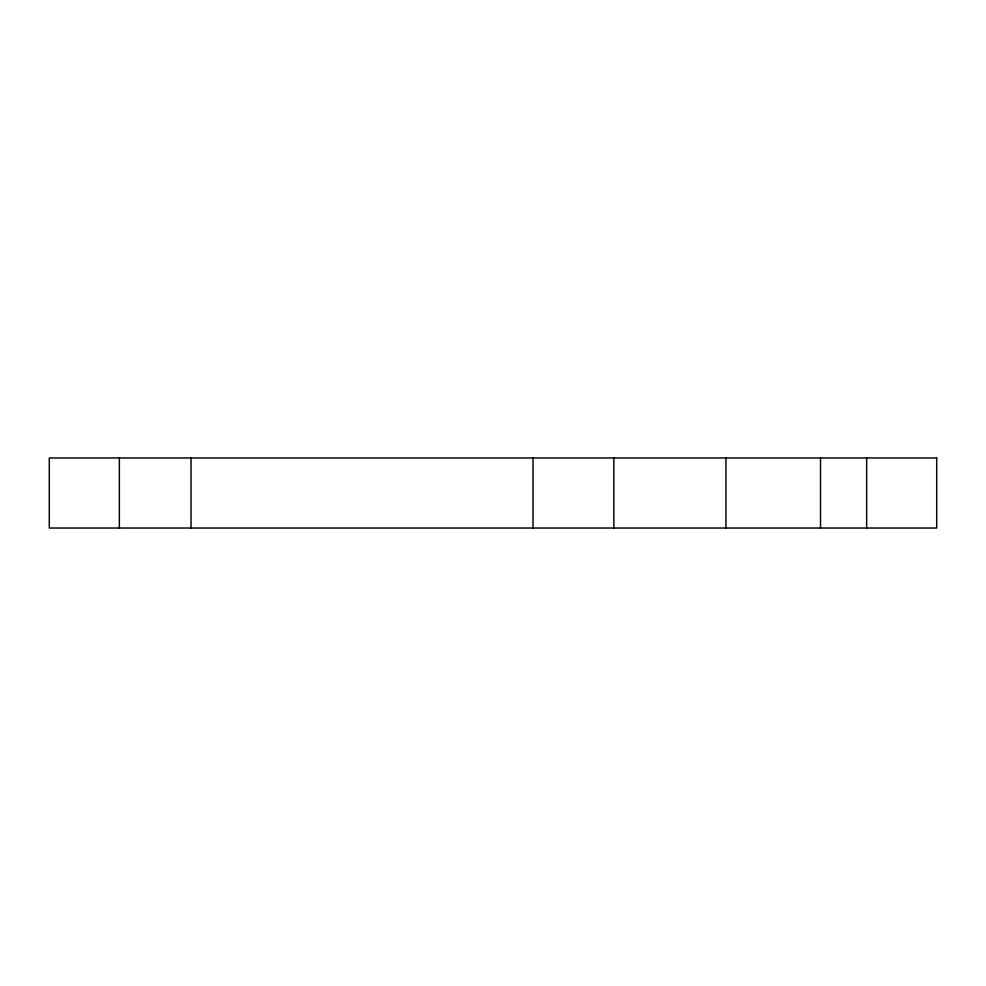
<?xml version="1.0" encoding="UTF-8"?>
<svg xmlns="http://www.w3.org/2000/svg" width="986" height="986" viewBox="0 0 986 986"><rect width="100%" height="100%" fill="white"/><g stroke="black" fill="none" stroke-linecap="round" stroke-linejoin="round"><path stroke-width="1.48" d="M866.645 457.972L866.645 528.028M820.525 457.972L820.525 528.028M725.942 457.972L725.942 528.028M613.847 457.972L613.847 528.028M533.019 457.972L533.019 528.028M191.025 457.972L191.025 528.028M119.355 457.972L119.355 528.028M936.7 457.972L49.3 457.972L49.3 528.028L936.7 528.028L936.7 457.972"/></g></svg>
